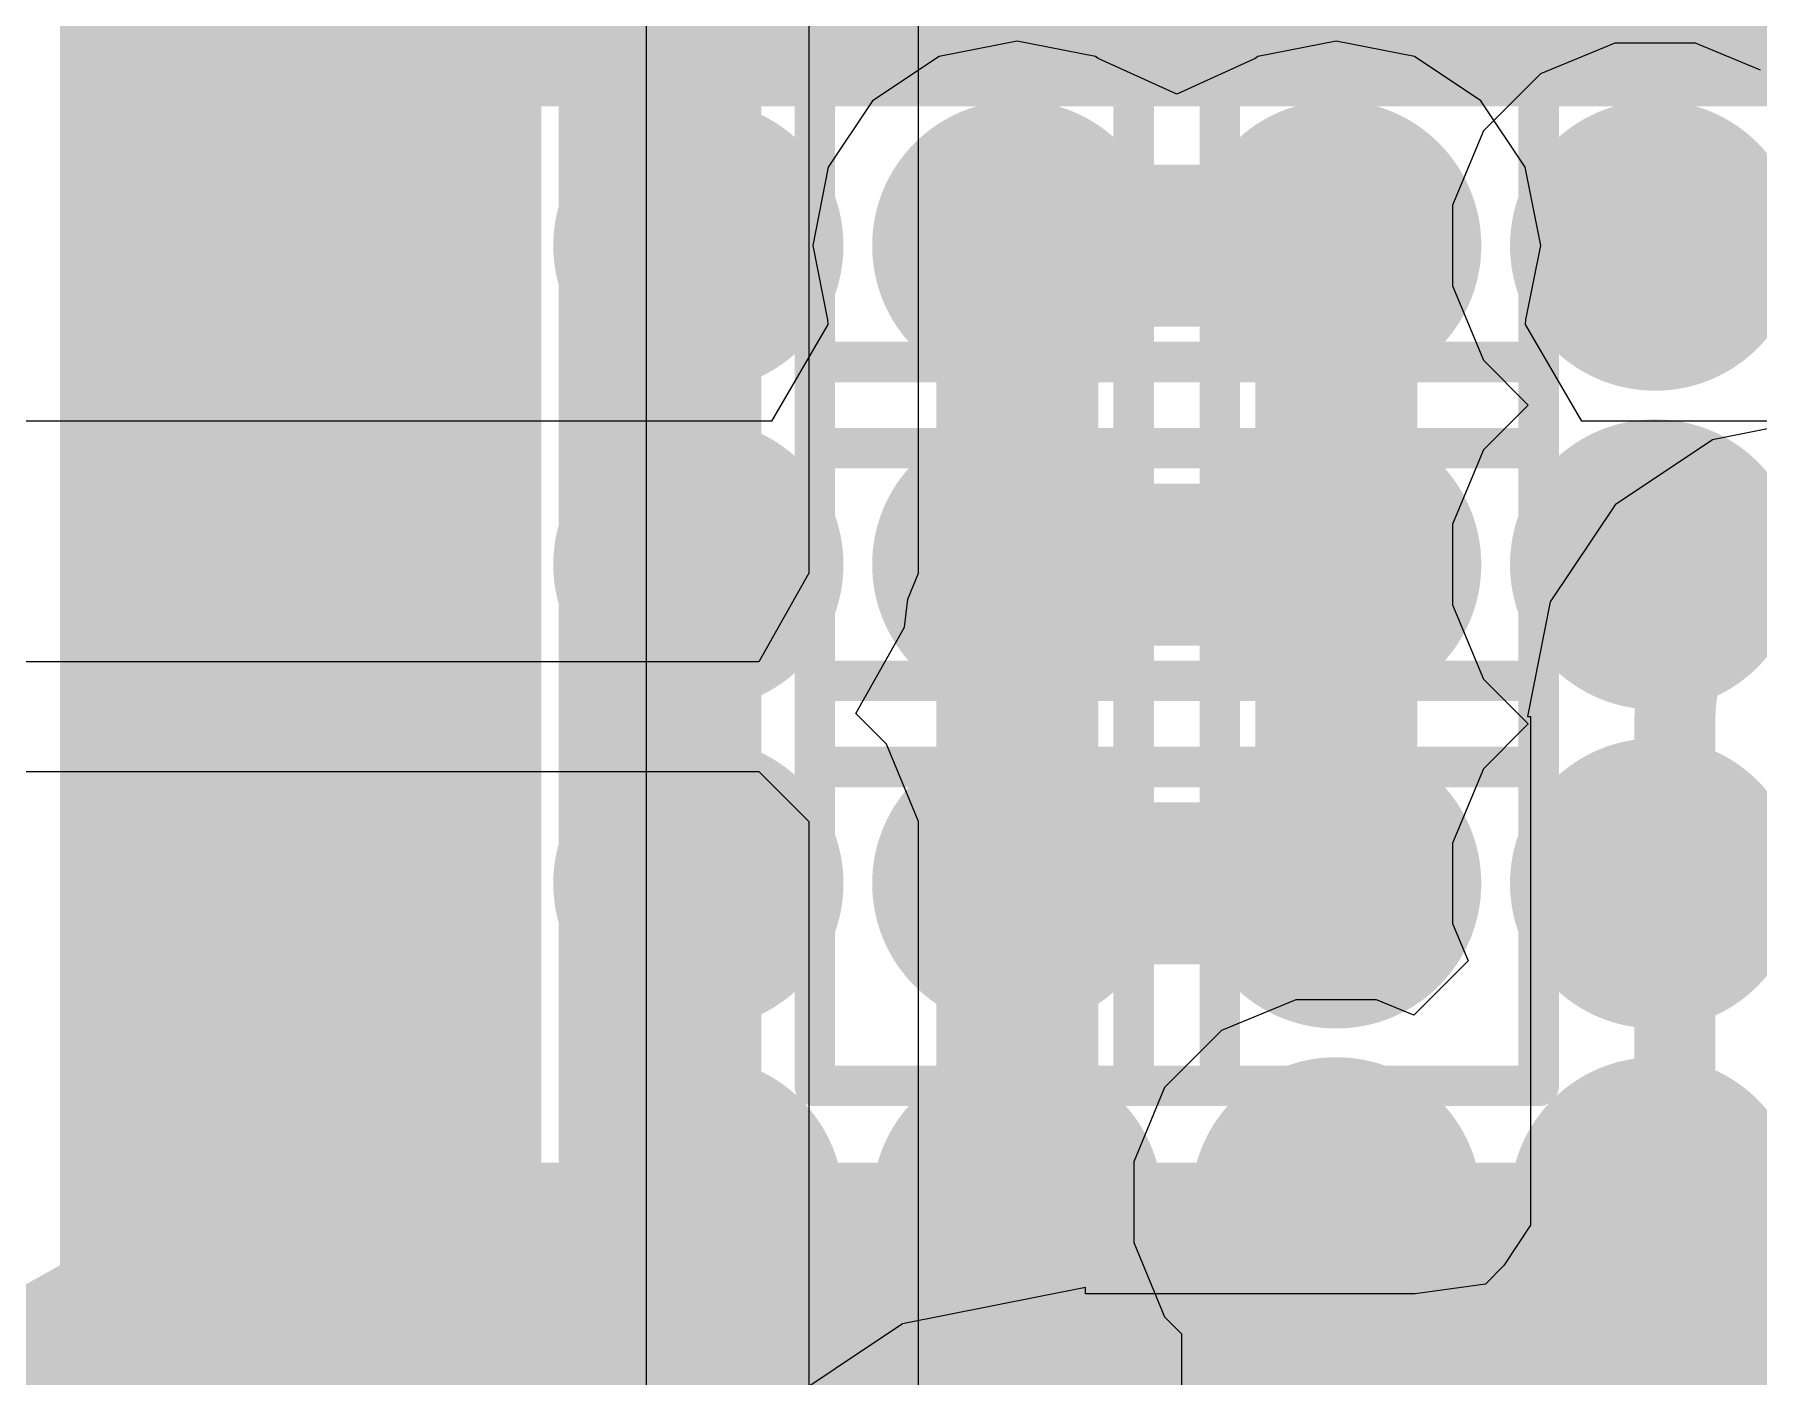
# Model space of a CAD drawing. Header units: inches. Extents: x -6 to 284, y -12 to 154.
# Drawn here: x 37.778 to 39.941, y 14.35 to 16.033 of the extents above; entities that cross this region are included whole.
import ezdxf

# ---------------------------------------------------------------- set-up
doc = ezdxf.new("R2010")
doc.units = ezdxf.units.IN
for name, color, linetype in [('Bottom Layer', 5, 'Continuous'), ('Bottom Overlay', 54, 'Continuous'), ('Bottom Paste', 16, 'Continuous'), ('Bottom Solder', 6, 'Continuous'), ('Drill Drawing', 1, 'Continuous'), ('GND-1', 16, 'Continuous'), ('GND-2', 90, 'Continuous'), ('GND-3', 216, 'Continuous'), ('GND-4', 54, 'Continuous'), ('PWR-1', 156, 'Continuous'), ('PWR-2', 130, 'Continuous'), ('Signal L1', 76, 'Continuous'), ('Signal L2', 6, 'Continuous'), ('Top Layer', 1, 'Continuous'), ('Via Holes', 16, 'Continuous')]:
    doc.layers.add(name, color=color, linetype=linetype)

# ---------------------------------------------------------------- blocks, each defined once
blk = doc.blocks.new('CSP1_56_1_96_20_B_130')
at = {"layer": 'Bottom Layer'}
h = blk.add_hatch(color=5, dxfattribs=at)
edge = h.paths.add_edge_path()
edge.add_arc((-0.6, 0.8), 0.127, 0, 360)
h = blk.add_hatch(color=5, dxfattribs=at)
edge = h.paths.add_edge_path()
edge.add_arc((-0.2, 0.8), 0.127, 0, 360)
h = blk.add_hatch(color=5, dxfattribs=at)
edge = h.paths.add_edge_path()
edge.add_arc((0.2, 0.8), 0.127, 0, 360)
h = blk.add_hatch(color=5, dxfattribs=at)
edge = h.paths.add_edge_path()
edge.add_arc((0.6, 0.8), 0.127, 0, 360)
h = blk.add_hatch(color=5, dxfattribs=at)
edge = h.paths.add_edge_path()
edge.add_arc((-0.6, 0.4), 0.127, 0, 360)
h = blk.add_hatch(color=5, dxfattribs=at)
edge = h.paths.add_edge_path()
edge.add_arc((-0.2, 0.4), 0.127, 0, 360)
h = blk.add_hatch(color=5, dxfattribs=at)
edge = h.paths.add_edge_path()
edge.add_arc((0.2, 0.4), 0.127, 0, 360)
h = blk.add_hatch(color=5, dxfattribs=at)
edge = h.paths.add_edge_path()
edge.add_arc((0.6, 0.4), 0.127, 0, 360)
h = blk.add_hatch(color=5, dxfattribs=at)
edge = h.paths.add_edge_path()
edge.add_arc((-0.6, 0), 0.127, 0, 360)
h = blk.add_hatch(color=5, dxfattribs=at)
edge = h.paths.add_edge_path()
edge.add_arc((-0.2, 0), 0.127, 0, 360)
h = blk.add_hatch(color=5, dxfattribs=at)
edge = h.paths.add_edge_path()
edge.add_arc((0.2, 0), 0.127, 0, 360)
h = blk.add_hatch(color=5, dxfattribs=at)
edge = h.paths.add_edge_path()
edge.add_arc((0.6, 0), 0.127, 0, 360)
h = blk.add_hatch(color=5, dxfattribs=at)
edge = h.paths.add_edge_path()
edge.add_arc((-0.6, -0.4), 0.127, 0, 360)
h = blk.add_hatch(color=5, dxfattribs=at)
edge = h.paths.add_edge_path()
edge.add_arc((-0.2, -0.4), 0.127, 0, 360)
h = blk.add_hatch(color=5, dxfattribs=at)
edge = h.paths.add_edge_path()
edge.add_arc((0.2, -0.4), 0.127, 0, 360)
h = blk.add_hatch(color=5, dxfattribs=at)
edge = h.paths.add_edge_path()
edge.add_arc((0.6, -0.4), 0.127, 0, 360)
h = blk.add_hatch(color=5, dxfattribs=at)
edge = h.paths.add_edge_path()
edge.add_arc((-0.6, -0.8), 0.127, 0, 360)
h = blk.add_hatch(color=5, dxfattribs=at)
edge = h.paths.add_edge_path()
edge.add_arc((-0.2, -0.8), 0.127, 0, 360)
h = blk.add_hatch(color=5, dxfattribs=at)
edge = h.paths.add_edge_path()
edge.add_arc((0.2, -0.8), 0.127, 0, 360)
h = blk.add_hatch(color=5, dxfattribs=at)
edge = h.paths.add_edge_path()
edge.add_arc((0.6, -0.8), 0.127, 0, 360)
at = {"layer": 'Bottom Paste'}
h = blk.add_hatch(color=16, dxfattribs=at)
edge = h.paths.add_edge_path()
edge.add_arc((-0.6, 0.8), 0.127, 0, 360)
h = blk.add_hatch(color=16, dxfattribs=at)
edge = h.paths.add_edge_path()
edge.add_arc((-0.2, 0.8), 0.127, 0, 360)
h = blk.add_hatch(color=16, dxfattribs=at)
edge = h.paths.add_edge_path()
edge.add_arc((0.2, 0.8), 0.127, 0, 360)
h = blk.add_hatch(color=16, dxfattribs=at)
edge = h.paths.add_edge_path()
edge.add_arc((0.6, 0.8), 0.127, 0, 360)
h = blk.add_hatch(color=16, dxfattribs=at)
edge = h.paths.add_edge_path()
edge.add_arc((-0.6, 0.4), 0.127, 0, 360)
h = blk.add_hatch(color=16, dxfattribs=at)
edge = h.paths.add_edge_path()
edge.add_arc((-0.2, 0.4), 0.127, 0, 360)
h = blk.add_hatch(color=16, dxfattribs=at)
edge = h.paths.add_edge_path()
edge.add_arc((0.2, 0.4), 0.127, 0, 360)
h = blk.add_hatch(color=16, dxfattribs=at)
edge = h.paths.add_edge_path()
edge.add_arc((0.6, 0.4), 0.127, 0, 360)
h = blk.add_hatch(color=16, dxfattribs=at)
edge = h.paths.add_edge_path()
edge.add_arc((-0.6, 0), 0.127, 0, 360)
h = blk.add_hatch(color=16, dxfattribs=at)
edge = h.paths.add_edge_path()
edge.add_arc((-0.2, 0), 0.127, 0, 360)
h = blk.add_hatch(color=16, dxfattribs=at)
edge = h.paths.add_edge_path()
edge.add_arc((0.2, 0), 0.127, 0, 360)
h = blk.add_hatch(color=16, dxfattribs=at)
edge = h.paths.add_edge_path()
edge.add_arc((0.6, 0), 0.127, 0, 360)
h = blk.add_hatch(color=16, dxfattribs=at)
edge = h.paths.add_edge_path()
edge.add_arc((-0.6, -0.4), 0.127, 0, 360)
h = blk.add_hatch(color=16, dxfattribs=at)
edge = h.paths.add_edge_path()
edge.add_arc((-0.2, -0.4), 0.127, 0, 360)
h = blk.add_hatch(color=16, dxfattribs=at)
edge = h.paths.add_edge_path()
edge.add_arc((0.2, -0.4), 0.127, 0, 360)
h = blk.add_hatch(color=16, dxfattribs=at)
edge = h.paths.add_edge_path()
edge.add_arc((0.6, -0.4), 0.127, 0, 360)
h = blk.add_hatch(color=16, dxfattribs=at)
edge = h.paths.add_edge_path()
edge.add_arc((-0.6, -0.8), 0.127, 0, 360)
h = blk.add_hatch(color=16, dxfattribs=at)
edge = h.paths.add_edge_path()
edge.add_arc((-0.2, -0.8), 0.127, 0, 360)
h = blk.add_hatch(color=16, dxfattribs=at)
edge = h.paths.add_edge_path()
edge.add_arc((0.2, -0.8), 0.127, 0, 360)
h = blk.add_hatch(color=16, dxfattribs=at)
edge = h.paths.add_edge_path()
edge.add_arc((0.6, -0.8), 0.127, 0, 360)
at = {"layer": 'Bottom Solder'}
h = blk.add_hatch(color=6, dxfattribs=at)
edge = h.paths.add_edge_path()
edge.add_arc((-0.6, 0.8), 0.182, 0, 360)
h = blk.add_hatch(color=6, dxfattribs=at)
edge = h.paths.add_edge_path()
edge.add_arc((-0.2, 0.8), 0.182, 0, 360)
h = blk.add_hatch(color=6, dxfattribs=at)
edge = h.paths.add_edge_path()
edge.add_arc((0.2, 0.8), 0.182, 0, 360)
h = blk.add_hatch(color=6, dxfattribs=at)
edge = h.paths.add_edge_path()
edge.add_arc((0.6, 0.8), 0.182, 0, 360)
h = blk.add_hatch(color=6, dxfattribs=at)
edge = h.paths.add_edge_path()
edge.add_arc((-0.6, 0.4), 0.182, 0, 360)
h = blk.add_hatch(color=6, dxfattribs=at)
edge = h.paths.add_edge_path()
edge.add_arc((-0.2, 0.4), 0.182, 0, 360)
h = blk.add_hatch(color=6, dxfattribs=at)
edge = h.paths.add_edge_path()
edge.add_arc((0.2, 0.4), 0.182, 0, 360)
h = blk.add_hatch(color=6, dxfattribs=at)
edge = h.paths.add_edge_path()
edge.add_arc((0.6, 0.4), 0.182, 0, 360)
h = blk.add_hatch(color=6, dxfattribs=at)
edge = h.paths.add_edge_path()
edge.add_arc((-0.6, 0), 0.182, 0, 360)
h = blk.add_hatch(color=6, dxfattribs=at)
edge = h.paths.add_edge_path()
edge.add_arc((-0.2, 0), 0.182, 0, 360)
h = blk.add_hatch(color=6, dxfattribs=at)
edge = h.paths.add_edge_path()
edge.add_arc((0.2, 0), 0.182, 0, 360)
h = blk.add_hatch(color=6, dxfattribs=at)
edge = h.paths.add_edge_path()
edge.add_arc((0.6, 0), 0.182, 0, 360)
h = blk.add_hatch(color=6, dxfattribs=at)
edge = h.paths.add_edge_path()
edge.add_arc((-0.6, -0.4), 0.182, 0, 360)
h = blk.add_hatch(color=6, dxfattribs=at)
edge = h.paths.add_edge_path()
edge.add_arc((-0.2, -0.4), 0.182, 0, 360)
h = blk.add_hatch(color=6, dxfattribs=at)
edge = h.paths.add_edge_path()
edge.add_arc((0.2, -0.4), 0.182, 0, 360)
h = blk.add_hatch(color=6, dxfattribs=at)
edge = h.paths.add_edge_path()
edge.add_arc((0.6, -0.4), 0.182, 0, 360)
h = blk.add_hatch(color=6, dxfattribs=at)
edge = h.paths.add_edge_path()
edge.add_arc((-0.6, -0.8), 0.182, 0, 360)
h = blk.add_hatch(color=6, dxfattribs=at)
edge = h.paths.add_edge_path()
edge.add_arc((-0.2, -0.8), 0.182, 0, 360)
h = blk.add_hatch(color=6, dxfattribs=at)
edge = h.paths.add_edge_path()
edge.add_arc((0.2, -0.8), 0.182, 0, 360)
h = blk.add_hatch(color=6, dxfattribs=at)
edge = h.paths.add_edge_path()
edge.add_arc((0.6, -0.8), 0.182, 0, 360)
at = {"layer": 'Bottom Overlay'}
for points in [[(-0.8382, 1.0414, 0.127, 0.127, 0), (-0.8382, -0.5842, 0.127, 0.127, 0)], [(-0.8382, 1.0414, 0.127, 0.127, 0), (0.8382, 1.0414, 0.127, 0.127, 0)], [(0.8382, 1.0414, 0.127, 0.127, 0), (0.8382, -1.0414, 0.127, 0.127, 0)], [(-0.9556, -0.6984, 0.127, 0.127, 0), (-0.8286, -0.8254, 0.127, 0.127, 0)], [(-0.8286, -0.8254, 0.127, 0.127, 0), (-0.9556, -0.9524, 0.127, 0.127, 0)]]:
    blk.add_lwpolyline(points, format="xyseb", dxfattribs=at)
for points in [[(-0.87, 1.0414, 0.0635, 0.0635, 1), (-0.8065, 1.0414, 0.0635, 0.0635, 1)], [(-0.87, 1.0414, 0.0635, 0.0635, 1), (-0.8065, 1.0414, 0.0635, 0.0635, 1)], [(0.8065, 1.0414, 0.0635, 0.0635, 1), (0.87, 1.0414, 0.0635, 0.0635, 1)], [(0.8065, 1.0414, 0.0635, 0.0635, 1), (0.87, 1.0414, 0.0635, 0.0635, 1)], [(-0.87, -0.5842, 0.0635, 0.0635, 1), (-0.8065, -0.5842, 0.0635, 0.0635, 1)], [(-0.8603, -0.8254, 0.0635, 0.0635, 1), (-0.7968, -0.8254, 0.0635, 0.0635, 1)], [(-0.8603, -0.8254, 0.0635, 0.0635, 1), (-0.7968, -0.8254, 0.0635, 0.0635, 1)]]:
    blk.add_lwpolyline(points, format="xyseb", close=True, dxfattribs=at)

msp = doc.modelspace()

# ---------------------------------------------------------------- hatches: boundary and pattern name
at = {"layer": 'Bottom Layer'}
h = msp.add_hatch(color=5, dxfattribs=at)
edge = h.paths.add_edge_path()
edge.add_arc((39.0108, 15.7685), 0.15, 0, 360)
h = msp.add_hatch(color=5, dxfattribs=at)
edge = h.paths.add_edge_path()
edge.add_arc((39.4108, 15.7685), 0.15, 0, 360)
h = msp.add_hatch(color=5, dxfattribs=at)
edge = h.paths.add_edge_path()
edge.add_arc((39.0108, 15.3685), 0.15, 0, 360)
h = msp.add_hatch(color=5, dxfattribs=at)
edge = h.paths.add_edge_path()
edge.add_arc((39.4108, 15.3685), 0.15, 0, 360)
h = msp.add_hatch(color=5, dxfattribs=at)
edge = h.paths.add_edge_path()
edge.add_arc((39.0108, 14.9685), 0.15, 0, 360)
h = msp.add_hatch(color=5, dxfattribs=at)
edge = h.paths.add_edge_path()
edge.add_arc((39.4108, 14.9685), 0.15, 0, 360)
at = {"layer": 'GND-1'}
h = msp.add_hatch(color=16, dxfattribs=at)
edge = h.paths.add_edge_path()
edge.add_arc((39.0108, 15.7685), 0.15, 0, 360)
h = msp.add_hatch(color=16, dxfattribs=at)
edge = h.paths.add_edge_path()
edge.add_arc((39.4108, 15.7685), 0.15, 0, 360)
h = msp.add_hatch(color=16, dxfattribs=at)
edge = h.paths.add_edge_path()
edge.add_arc((39.0108, 15.3685), 0.15, 0, 360)
h = msp.add_hatch(color=16, dxfattribs=at)
edge = h.paths.add_edge_path()
edge.add_arc((39.4108, 15.3685), 0.15, 0, 360)
h = msp.add_hatch(color=16, dxfattribs=at)
edge = h.paths.add_edge_path()
edge.add_arc((39.0108, 14.9685), 0.15, 0, 360)
h = msp.add_hatch(color=16, dxfattribs=at)
edge = h.paths.add_edge_path()
edge.add_arc((39.4108, 14.9685), 0.15, 0, 360)
at = {"layer": 'GND-2'}
h = msp.add_hatch(color=90, dxfattribs=at)
edge = h.paths.add_edge_path()
edge.add_arc((39.0108, 15.7685), 0.15, 0, 360)
h = msp.add_hatch(color=90, dxfattribs=at)
edge = h.paths.add_edge_path()
edge.add_arc((39.4108, 15.7685), 0.15, 0, 360)
h = msp.add_hatch(color=90, dxfattribs=at)
edge = h.paths.add_edge_path()
edge.add_arc((39.0108, 15.3685), 0.15, 0, 360)
h = msp.add_hatch(color=90, dxfattribs=at)
edge = h.paths.add_edge_path()
edge.add_arc((39.4108, 15.3685), 0.15, 0, 360)
h = msp.add_hatch(color=90, dxfattribs=at)
edge = h.paths.add_edge_path()
edge.add_arc((39.0108, 14.9685), 0.15, 0, 360)
h = msp.add_hatch(color=90, dxfattribs=at)
edge = h.paths.add_edge_path()
edge.add_arc((39.4108, 14.9685), 0.15, 0, 360)
at = {"layer": 'GND-3'}
h = msp.add_hatch(color=216, dxfattribs=at)
edge = h.paths.add_edge_path()
edge.add_arc((39.0108, 15.7685), 0.15, 0, 360)
h = msp.add_hatch(color=216, dxfattribs=at)
edge = h.paths.add_edge_path()
edge.add_arc((39.4108, 15.7685), 0.15, 0, 360)
h = msp.add_hatch(color=216, dxfattribs=at)
edge = h.paths.add_edge_path()
edge.add_arc((39.0108, 15.3685), 0.15, 0, 360)
h = msp.add_hatch(color=216, dxfattribs=at)
edge = h.paths.add_edge_path()
edge.add_arc((39.4108, 15.3685), 0.15, 0, 360)
h = msp.add_hatch(color=216, dxfattribs=at)
edge = h.paths.add_edge_path()
edge.add_arc((39.0108, 14.9685), 0.15, 0, 360)
h = msp.add_hatch(color=216, dxfattribs=at)
edge = h.paths.add_edge_path()
edge.add_arc((39.4108, 14.9685), 0.15, 0, 360)
at = {"layer": 'GND-4'}
h = msp.add_hatch(color=54, dxfattribs=at)
edge = h.paths.add_edge_path()
edge.add_arc((39.0108, 15.7685), 0.15, 0, 360)
h = msp.add_hatch(color=54, dxfattribs=at)
edge = h.paths.add_edge_path()
edge.add_arc((39.4108, 15.7685), 0.15, 0, 360)
h = msp.add_hatch(color=54, dxfattribs=at)
edge = h.paths.add_edge_path()
edge.add_arc((39.0108, 15.3685), 0.15, 0, 360)
h = msp.add_hatch(color=54, dxfattribs=at)
edge = h.paths.add_edge_path()
edge.add_arc((39.4108, 15.3685), 0.15, 0, 360)
h = msp.add_hatch(color=54, dxfattribs=at)
edge = h.paths.add_edge_path()
edge.add_arc((39.0108, 14.9685), 0.15, 0, 360)
h = msp.add_hatch(color=54, dxfattribs=at)
edge = h.paths.add_edge_path()
edge.add_arc((39.4108, 14.9685), 0.15, 0, 360)
at = {"layer": 'PWR-1'}
h = msp.add_hatch(color=156, dxfattribs=at)
edge = h.paths.add_edge_path()
edge.add_arc((39.0108, 15.7685), 0.15, 0, 360)
h = msp.add_hatch(color=156, dxfattribs=at)
edge = h.paths.add_edge_path()
edge.add_arc((39.4108, 15.7685), 0.15, 0, 360)
h = msp.add_hatch(color=156, dxfattribs=at)
edge = h.paths.add_edge_path()
edge.add_arc((39.0108, 15.3685), 0.15, 0, 360)
h = msp.add_hatch(color=156, dxfattribs=at)
edge = h.paths.add_edge_path()
edge.add_arc((39.4108, 15.3685), 0.15, 0, 360)
h = msp.add_hatch(color=156, dxfattribs=at)
edge = h.paths.add_edge_path()
edge.add_arc((39.0108, 14.9685), 0.15, 0, 360)
h = msp.add_hatch(color=156, dxfattribs=at)
edge = h.paths.add_edge_path()
edge.add_arc((39.4108, 14.9685), 0.15, 0, 360)
at = {"layer": 'PWR-2'}
h = msp.add_hatch(color=130, dxfattribs=at)
edge = h.paths.add_edge_path()
edge.add_arc((39.0108, 15.7685), 0.15, 0, 360)
h = msp.add_hatch(color=130, dxfattribs=at)
edge = h.paths.add_edge_path()
edge.add_arc((39.4108, 15.7685), 0.15, 0, 360)
h = msp.add_hatch(color=130, dxfattribs=at)
edge = h.paths.add_edge_path()
edge.add_arc((39.0108, 15.3685), 0.15, 0, 360)
h = msp.add_hatch(color=130, dxfattribs=at)
edge = h.paths.add_edge_path()
edge.add_arc((39.4108, 15.3685), 0.15, 0, 360)
h = msp.add_hatch(color=130, dxfattribs=at)
edge = h.paths.add_edge_path()
edge.add_arc((39.0108, 14.9685), 0.15, 0, 360)
h = msp.add_hatch(color=130, dxfattribs=at)
edge = h.paths.add_edge_path()
edge.add_arc((39.4108, 14.9685), 0.15, 0, 360)
at = {"layer": 'Signal L1'}
h = msp.add_hatch(color=76, dxfattribs=at)
edge = h.paths.add_edge_path()
edge.add_arc((39.0108, 15.7685), 0.15, 0, 360)
h = msp.add_hatch(color=76, dxfattribs=at)
edge = h.paths.add_edge_path()
edge.add_arc((39.4108, 15.7685), 0.15, 0, 360)
h = msp.add_hatch(color=76, dxfattribs=at)
edge = h.paths.add_edge_path()
edge.add_arc((39.0108, 15.3685), 0.15, 0, 360)
h = msp.add_hatch(color=76, dxfattribs=at)
edge = h.paths.add_edge_path()
edge.add_arc((39.4108, 15.3685), 0.15, 0, 360)
h = msp.add_hatch(color=76, dxfattribs=at)
edge = h.paths.add_edge_path()
edge.add_arc((39.0108, 14.9685), 0.15, 0, 360)
h = msp.add_hatch(color=76, dxfattribs=at)
edge = h.paths.add_edge_path()
edge.add_arc((39.4108, 14.9685), 0.15, 0, 360)
at = {"layer": 'Signal L2'}
h = msp.add_hatch(color=6, dxfattribs=at)
edge = h.paths.add_edge_path()
edge.add_arc((39.0108, 15.7685), 0.15, 0, 360)
h = msp.add_hatch(color=6, dxfattribs=at)
edge = h.paths.add_edge_path()
edge.add_arc((39.4108, 15.7685), 0.15, 0, 360)
h = msp.add_hatch(color=6, dxfattribs=at)
edge = h.paths.add_edge_path()
edge.add_arc((39.0108, 15.3685), 0.15, 0, 360)
h = msp.add_hatch(color=6, dxfattribs=at)
edge = h.paths.add_edge_path()
edge.add_arc((39.4108, 15.3685), 0.15, 0, 360)
h = msp.add_hatch(color=6, dxfattribs=at)
edge = h.paths.add_edge_path()
edge.add_arc((39.0108, 14.9685), 0.15, 0, 360)
h = msp.add_hatch(color=6, dxfattribs=at)
edge = h.paths.add_edge_path()
edge.add_arc((39.4108, 14.9685), 0.15, 0, 360)
at = {"layer": 'Top Layer'}
h = msp.add_hatch(color=1, dxfattribs=at)
edge = h.paths.add_edge_path()
edge.add_arc((39.0108, 15.7685), 0.15, 0, 360)
h = msp.add_hatch(color=1, dxfattribs=at)
edge = h.paths.add_edge_path()
edge.add_arc((39.4108, 15.7685), 0.15, 0, 360)
h = msp.add_hatch(color=1, dxfattribs=at)
edge = h.paths.add_edge_path()
edge.add_arc((39.0108, 15.3685), 0.15, 0, 360)
h = msp.add_hatch(color=1, dxfattribs=at)
edge = h.paths.add_edge_path()
edge.add_arc((39.4108, 15.3685), 0.15, 0, 360)
h = msp.add_hatch(color=1, dxfattribs=at)
edge = h.paths.add_edge_path()
edge.add_arc((39.0108, 14.9685), 0.15, 0, 360)
h = msp.add_hatch(color=1, dxfattribs=at)
edge = h.paths.add_edge_path()
edge.add_arc((39.4108, 14.9685), 0.15, 0, 360)
at = {"layer": 'Via Holes'}
h = msp.add_hatch(color=7, dxfattribs=at)
edge = h.paths.add_edge_path()
edge.add_arc((39.0108, 15.7685), 0.075, 0, 360)
h = msp.add_hatch(color=7, dxfattribs=at)
edge = h.paths.add_edge_path()
edge.add_arc((39.4108, 15.7685), 0.075, 0, 360)
h = msp.add_hatch(color=7, dxfattribs=at)
edge = h.paths.add_edge_path()
edge.add_arc((39.0108, 15.3685), 0.075, 0, 360)
h = msp.add_hatch(color=7, dxfattribs=at)
edge = h.paths.add_edge_path()
edge.add_arc((39.4108, 15.3685), 0.075, 0, 360)
h = msp.add_hatch(color=7, dxfattribs=at)
edge = h.paths.add_edge_path()
edge.add_arc((39.0108, 14.9685), 0.075, 0, 360)
h = msp.add_hatch(color=7, dxfattribs=at)
edge = h.paths.add_edge_path()
edge.add_arc((39.4108, 14.9685), 0.075, 0, 360)

# ---------------------------------------------------------------- linework, layer by layer
at = {"layer": 'Bottom Layer'}
for p, q in [((38.7495, 16.2343), (38.7495, 15.3576)), ((38.887, 15.3576), (38.887, 16.1449)), ((39.7603, 16.0225), (39.667, 15.9839)), ((39.8614, 16.0225), (39.7603, 16.0225)), ((39.9431, 15.9887), (39.8614, 16.0225)), ((39.667, 15.9839), (39.5955, 15.9124)), ((39.5955, 15.9124), (39.5568, 15.8191)), ((39.5568, 15.8191), (39.5568, 15.718)), ((39.5568, 15.718), (39.5955, 15.6247)), ((39.5955, 15.6247), (39.6516, 15.5685)), ((39.6516, 15.5685), (39.5955, 15.5124)), ((39.5955, 15.5124), (39.5568, 15.4191)), ((39.5568, 15.4191), (39.5568, 15.318)), ((38.7495, 15.3576), (38.6868, 15.2463)), ((38.8735, 15.3251), (38.887, 15.3576)), ((38.8692, 15.2901), (38.8735, 15.3251)), ((39.5568, 15.318), (39.5955, 15.2247)), ((38.8082, 15.1818), (38.8692, 15.2901)), ((38.6868, 15.2463), (37.0714, 15.2463)), ((38.6868, 15.2463), (38.6868, 15.2463)), ((39.5955, 15.2247), (39.6516, 15.1685)), ((38.8467, 15.1433), (38.8082, 15.1818)), ((39.6516, 15.1685), (39.5955, 15.1124)), ((38.887, 15.0461), (38.8467, 15.1433)), ((35.6852, 15.1088), (38.6868, 15.1088)), ((38.6868, 15.1088), (38.7495, 15.0461)), ((39.5955, 15.1124), (39.5568, 15.0191)), ((38.7495, 15.0461), (38.7495, 13.7434)), ((38.887, 13.8004), (38.887, 15.0461)), ((39.5568, 15.0191), (39.5568, 14.918)), ((39.5568, 14.918), (39.5762, 14.8712)), ((39.5762, 14.8712), (39.5082, 14.8031)), ((39.3603, 14.8225), (39.267, 14.7839)), ((39.4614, 14.8225), (39.3603, 14.8225)), ((39.5082, 14.8031), (39.4614, 14.8225)), ((39.267, 14.7839), (39.1955, 14.7124)), ((39.1955, 14.7124), (39.1568, 14.6191)), ((39.1568, 14.6191), (39.1568, 14.518)), ((39.1568, 14.518), (39.1955, 14.4247)), ((39.1955, 14.4247), (39.2166, 14.4036)), ((39.2166, 14.4036), (39.2166, 14.1246))]:
    msp.add_line(p, q, dxfattribs=at)
for points in [[(39.0108, 15.7685, 0.2032, 0.2032, 0), (39.4108, 15.7685, 0.2032, 0.2032, 0)], [(39.0108, 15.3685, 0.2032, 0.2032, 0), (39.0108, 15.7685, 0.2032, 0.2032, 0)], [(39.4108, 15.3685, 0.2032, 0.2032, 0), (39.4108, 15.7685, 0.2032, 0.2032, 0)], [(39.8108, 15.7685, 0.1778, 0.1778, 0), (40.3315, 15.7685, 0.1778, 0.1778, 0)], [(39.0108, 15.3685, 0.2032, 0.2032, 0), (39.4108, 15.3685, 0.2032, 0.2032, 0)], [(39.0108, 14.9685, 0.2032, 0.2032, 0), (39.0108, 15.3685, 0.2032, 0.2032, 0)], [(39.4108, 14.9685, 0.2032, 0.2032, 0), (39.4108, 15.3685, 0.2032, 0.2032, 0)], [(39.8108, 15.3685, 0.1041, 0.1041, 0), (40.3315, 15.3685, 0.1041, 0.1041, 0)], [(39.0108, 14.9685, 0.2032, 0.2032, 0), (39.4108, 14.9685, 0.2032, 0.2032, 0)], [(39.0108, 14.5685, 0.2032, 0.2032, 0), (39.0108, 14.9685, 0.2032, 0.2032, 0)], [(39.8108, 14.9685, 0.1778, 0.1778, 0), (40.3315, 14.9685, 0.1778, 0.1778, 0)], [(39.8108, 14.5685, 0.1778, 0.1778, 0), (40.9685, 14.5685, 0.1778, 0.1778, 0)], [(39.4108, 13.9631, 0.127, 0.127, 0), (39.4108, 14.5685, 0.127, 0.127, 0)]]:
    msp.add_lwpolyline(points, format="xyseb", dxfattribs=at)
for points in [[(38.96, 15.7685, 0.1016, 0.1016, 1), (39.0616, 15.7685, 0.1016, 0.1016, 1)], [(38.96, 15.7685, 0.1016, 0.1016, 1), (39.0616, 15.7685, 0.1016, 0.1016, 1)], [(39.36, 15.7685, 0.1016, 0.1016, 1), (39.4616, 15.7685, 0.1016, 0.1016, 1)], [(39.36, 15.7685, 0.1016, 0.1016, 1), (39.4616, 15.7685, 0.1016, 0.1016, 1)], [(39.7664, 15.7685, 0.0889, 0.0889, 1), (39.8553, 15.7685, 0.0889, 0.0889, 1)], [(38.96, 15.3685, 0.1016, 0.1016, 1), (39.0616, 15.3685, 0.1016, 0.1016, 1)], [(38.96, 15.3685, 0.1016, 0.1016, 1), (39.0616, 15.3685, 0.1016, 0.1016, 1)], [(38.96, 15.3685, 0.1016, 0.1016, 1), (39.0616, 15.3685, 0.1016, 0.1016, 1)], [(39.36, 15.3685, 0.1016, 0.1016, 1), (39.4616, 15.3685, 0.1016, 0.1016, 1)], [(39.36, 15.3685, 0.1016, 0.1016, 1), (39.4616, 15.3685, 0.1016, 0.1016, 1)], [(39.36, 15.3685, 0.1016, 0.1016, 1), (39.4616, 15.3685, 0.1016, 0.1016, 1)], [(39.7848, 15.3685, 0.0521, 0.0521, 1), (39.8369, 15.3685, 0.0521, 0.0521, 1)], [(38.96, 14.9685, 0.1016, 0.1016, 1), (39.0616, 14.9685, 0.1016, 0.1016, 1)], [(38.96, 14.9685, 0.1016, 0.1016, 1), (39.0616, 14.9685, 0.1016, 0.1016, 1)], [(38.96, 14.9685, 0.1016, 0.1016, 1), (39.0616, 14.9685, 0.1016, 0.1016, 1)], [(39.36, 14.9685, 0.1016, 0.1016, 1), (39.4616, 14.9685, 0.1016, 0.1016, 1)], [(39.36, 14.9685, 0.1016, 0.1016, 1), (39.4616, 14.9685, 0.1016, 0.1016, 1)], [(39.7664, 14.9685, 0.0889, 0.0889, 1), (39.8553, 14.9685, 0.0889, 0.0889, 1)], [(38.96, 14.5685, 0.1016, 0.1016, 1), (39.0616, 14.5685, 0.1016, 0.1016, 1)], [(39.7664, 14.5685, 0.0889, 0.0889, 1), (39.8553, 14.5685, 0.0889, 0.0889, 1)], [(39.3791, 14.5685, 0.0635, 0.0635, 1), (39.4426, 14.5685, 0.0635, 0.0635, 1)]]:
    msp.add_lwpolyline(points, format="xyseb", close=True, dxfattribs=at)
at = {"layer": 'Drill Drawing'}
for points in [[(38.7568, 16.0225, 0.0508, 0.0508, 0), (39.2648, 16.0225, 0.0508, 0.0508, 0)], [(38.7568, 15.5145, 0.0508, 0.0508, 0), (38.7568, 16.0225, 0.0508, 0.0508, 0)], [(39.1568, 16.0225, 0.0508, 0.0508, 0), (39.6648, 16.0225, 0.0508, 0.0508, 0)], [(39.1568, 15.5145, 0.0508, 0.0508, 0), (39.1568, 16.0225, 0.0508, 0.0508, 0)], [(39.2648, 15.5145, 0.0508, 0.0508, 0), (39.2648, 16.0225, 0.0508, 0.0508, 0)], [(39.6648, 15.5145, 0.0508, 0.0508, 0), (39.6648, 16.0225, 0.0508, 0.0508, 0)], [(38.7568, 15.6225, 0.0508, 0.0508, 0), (39.2648, 15.6225, 0.0508, 0.0508, 0)], [(38.7568, 15.1145, 0.0508, 0.0508, 0), (38.7568, 15.6225, 0.0508, 0.0508, 0)], [(39.1568, 15.6225, 0.0508, 0.0508, 0), (39.6648, 15.6225, 0.0508, 0.0508, 0)], [(39.1568, 15.1145, 0.0508, 0.0508, 0), (39.1568, 15.6225, 0.0508, 0.0508, 0)], [(39.2648, 15.1145, 0.0508, 0.0508, 0), (39.2648, 15.6225, 0.0508, 0.0508, 0)], [(39.6648, 15.1145, 0.0508, 0.0508, 0), (39.6648, 15.6225, 0.0508, 0.0508, 0)], [(38.7568, 15.5145, 0.0508, 0.0508, 0), (39.2648, 15.5145, 0.0508, 0.0508, 0)], [(39.1568, 15.5145, 0.0508, 0.0508, 0), (39.6648, 15.5145, 0.0508, 0.0508, 0)], [(38.7568, 15.2225, 0.0508, 0.0508, 0), (39.2648, 15.2225, 0.0508, 0.0508, 0)], [(38.7568, 14.7145, 0.0508, 0.0508, 0), (38.7568, 15.2225, 0.0508, 0.0508, 0)], [(39.1568, 15.2225, 0.0508, 0.0508, 0), (39.6648, 15.2225, 0.0508, 0.0508, 0)], [(39.1568, 14.7145, 0.0508, 0.0508, 0), (39.1568, 15.2225, 0.0508, 0.0508, 0)], [(39.2648, 14.7145, 0.0508, 0.0508, 0), (39.2648, 15.2225, 0.0508, 0.0508, 0)], [(39.6648, 14.7145, 0.0508, 0.0508, 0), (39.6648, 15.2225, 0.0508, 0.0508, 0)], [(38.7568, 15.1145, 0.0508, 0.0508, 0), (39.2648, 15.1145, 0.0508, 0.0508, 0)], [(39.1568, 15.1145, 0.0508, 0.0508, 0), (39.6648, 15.1145, 0.0508, 0.0508, 0)], [(38.7568, 14.7145, 0.0508, 0.0508, 0), (39.2648, 14.7145, 0.0508, 0.0508, 0)], [(39.1568, 14.7145, 0.0508, 0.0508, 0), (39.6648, 14.7145, 0.0508, 0.0508, 0)]]:
    msp.add_lwpolyline(points, format="xyseb", dxfattribs=at)
for points in [[(38.7441, 16.0225, 0.0254, 0.0254, 1), (38.7695, 16.0225, 0.0254, 0.0254, 1)], [(38.7441, 16.0225, 0.0254, 0.0254, 1), (38.7695, 16.0225, 0.0254, 0.0254, 1)], [(39.1441, 16.0225, 0.0254, 0.0254, 1), (39.1695, 16.0225, 0.0254, 0.0254, 1)], [(39.1441, 16.0225, 0.0254, 0.0254, 1), (39.1695, 16.0225, 0.0254, 0.0254, 1)], [(39.2521, 16.0225, 0.0254, 0.0254, 1), (39.2775, 16.0225, 0.0254, 0.0254, 1)], [(39.2521, 16.0225, 0.0254, 0.0254, 1), (39.2775, 16.0225, 0.0254, 0.0254, 1)], [(39.6521, 16.0225, 0.0254, 0.0254, 1), (39.6775, 16.0225, 0.0254, 0.0254, 1)], [(39.6521, 16.0225, 0.0254, 0.0254, 1), (39.6775, 16.0225, 0.0254, 0.0254, 1)], [(38.7441, 15.6225, 0.0254, 0.0254, 1), (38.7695, 15.6225, 0.0254, 0.0254, 1)], [(38.7441, 15.6225, 0.0254, 0.0254, 1), (38.7695, 15.6225, 0.0254, 0.0254, 1)], [(39.1441, 15.6225, 0.0254, 0.0254, 1), (39.1695, 15.6225, 0.0254, 0.0254, 1)], [(39.1441, 15.6225, 0.0254, 0.0254, 1), (39.1695, 15.6225, 0.0254, 0.0254, 1)], [(39.2521, 15.6225, 0.0254, 0.0254, 1), (39.2775, 15.6225, 0.0254, 0.0254, 1)], [(39.2521, 15.6225, 0.0254, 0.0254, 1), (39.2775, 15.6225, 0.0254, 0.0254, 1)], [(39.6521, 15.6225, 0.0254, 0.0254, 1), (39.6775, 15.6225, 0.0254, 0.0254, 1)], [(39.6521, 15.6225, 0.0254, 0.0254, 1), (39.6775, 15.6225, 0.0254, 0.0254, 1)], [(38.7441, 15.5145, 0.0254, 0.0254, 1), (38.7695, 15.5145, 0.0254, 0.0254, 1)], [(38.7441, 15.5145, 0.0254, 0.0254, 1), (38.7695, 15.5145, 0.0254, 0.0254, 1)], [(39.1441, 15.5145, 0.0254, 0.0254, 1), (39.1695, 15.5145, 0.0254, 0.0254, 1)], [(39.1441, 15.5145, 0.0254, 0.0254, 1), (39.1695, 15.5145, 0.0254, 0.0254, 1)], [(39.2521, 15.5145, 0.0254, 0.0254, 1), (39.2775, 15.5145, 0.0254, 0.0254, 1)], [(39.2521, 15.5145, 0.0254, 0.0254, 1), (39.2775, 15.5145, 0.0254, 0.0254, 1)], [(39.6521, 15.5145, 0.0254, 0.0254, 1), (39.6775, 15.5145, 0.0254, 0.0254, 1)], [(39.6521, 15.5145, 0.0254, 0.0254, 1), (39.6775, 15.5145, 0.0254, 0.0254, 1)], [(38.7441, 15.2225, 0.0254, 0.0254, 1), (38.7695, 15.2225, 0.0254, 0.0254, 1)], [(38.7441, 15.2225, 0.0254, 0.0254, 1), (38.7695, 15.2225, 0.0254, 0.0254, 1)], [(39.1441, 15.2225, 0.0254, 0.0254, 1), (39.1695, 15.2225, 0.0254, 0.0254, 1)], [(39.1441, 15.2225, 0.0254, 0.0254, 1), (39.1695, 15.2225, 0.0254, 0.0254, 1)], [(39.2521, 15.2225, 0.0254, 0.0254, 1), (39.2775, 15.2225, 0.0254, 0.0254, 1)], [(39.2521, 15.2225, 0.0254, 0.0254, 1), (39.2775, 15.2225, 0.0254, 0.0254, 1)], [(39.6521, 15.2225, 0.0254, 0.0254, 1), (39.6775, 15.2225, 0.0254, 0.0254, 1)], [(39.6521, 15.2225, 0.0254, 0.0254, 1), (39.6775, 15.2225, 0.0254, 0.0254, 1)], [(38.7441, 15.1145, 0.0254, 0.0254, 1), (38.7695, 15.1145, 0.0254, 0.0254, 1)], [(38.7441, 15.1145, 0.0254, 0.0254, 1), (38.7695, 15.1145, 0.0254, 0.0254, 1)], [(39.1441, 15.1145, 0.0254, 0.0254, 1), (39.1695, 15.1145, 0.0254, 0.0254, 1)], [(39.1441, 15.1145, 0.0254, 0.0254, 1), (39.1695, 15.1145, 0.0254, 0.0254, 1)], [(39.2521, 15.1145, 0.0254, 0.0254, 1), (39.2775, 15.1145, 0.0254, 0.0254, 1)], [(39.2521, 15.1145, 0.0254, 0.0254, 1), (39.2775, 15.1145, 0.0254, 0.0254, 1)], [(39.6521, 15.1145, 0.0254, 0.0254, 1), (39.6775, 15.1145, 0.0254, 0.0254, 1)], [(39.6521, 15.1145, 0.0254, 0.0254, 1), (39.6775, 15.1145, 0.0254, 0.0254, 1)], [(38.7441, 14.7145, 0.0254, 0.0254, 1), (38.7695, 14.7145, 0.0254, 0.0254, 1)], [(38.7441, 14.7145, 0.0254, 0.0254, 1), (38.7695, 14.7145, 0.0254, 0.0254, 1)], [(39.1441, 14.7145, 0.0254, 0.0254, 1), (39.1695, 14.7145, 0.0254, 0.0254, 1)], [(39.1441, 14.7145, 0.0254, 0.0254, 1), (39.1695, 14.7145, 0.0254, 0.0254, 1)], [(39.2521, 14.7145, 0.0254, 0.0254, 1), (39.2775, 14.7145, 0.0254, 0.0254, 1)], [(39.2521, 14.7145, 0.0254, 0.0254, 1), (39.2775, 14.7145, 0.0254, 0.0254, 1)], [(39.6521, 14.7145, 0.0254, 0.0254, 1), (39.6775, 14.7145, 0.0254, 0.0254, 1)], [(39.6521, 14.7145, 0.0254, 0.0254, 1), (39.6775, 14.7145, 0.0254, 0.0254, 1)]]:
    msp.add_lwpolyline(points, format="xyseb", close=True, dxfattribs=at)
at = {"layer": 'PWR-1'}
for p, q in [((39.0108, 16.0251), (38.9127, 16.0055)), ((39.109, 16.0055), (39.0108, 16.0251)), ((39.4108, 16.0251), (39.3127, 16.0055)), ((39.509, 16.0055), (39.4108, 16.0251)), ((38.9127, 16.0055), (38.8294, 15.9499)), ((39.1124, 16.0033), (39.109, 16.0055)), ((39.2108, 15.9584), (39.1124, 16.0033)), ((39.3093, 16.0033), (39.2108, 15.9584)), ((39.3127, 16.0055), (39.3093, 16.0033)), ((39.5922, 15.9499), (39.509, 16.0055)), ((38.8294, 15.9499), (38.7738, 15.8667)), ((39.6478, 15.8667), (39.5922, 15.9499)), ((38.7738, 15.8667), (38.7543, 15.7685)), ((39.6674, 15.7685), (39.6478, 15.8667)), ((38.7543, 15.7685), (38.7728, 15.6754)), ((39.6488, 15.6754), (39.6674, 15.7685)), ((38.7734, 15.6696), (38.7026, 15.5484)), ((38.7728, 15.6754), (38.7734, 15.6696)), ((39.6483, 15.6696), (39.6488, 15.6754)), ((39.7191, 15.5484), (39.6483, 15.6696)), ((38.7026, 15.5484), (35.4708, 15.5484)), ((40.0163, 15.5484), (39.7191, 15.5484))]:
    msp.add_line(p, q, dxfattribs=at)
for points in [[(37.3662, 13.4522, 0.381, 0.381, -0.414214), (38.3419, 14.4279, 0.381, 0.381, 0)], [(38.3419, 14.4279, 0.381, 0.381, 0), (41.4618, 14.4279, 0.381, 0.381, 0)]]:
    msp.add_lwpolyline(points, format="xyseb", dxfattribs=at)
msp.add_lwpolyline([(38.2467, 14.4279, 0.1905, 0.1905, 1), (38.4372, 14.4279, 0.1905, 0.1905, 1)], format="xyseb", close=True, dxfattribs=at)
msp.add_lwpolyline([(38.2467, 14.4279, 0.1905, 0.1905, 1), (38.4372, 14.4279, 0.1905, 0.1905, 1)], format="xyseb", close=True, dxfattribs=at)
at = {"layer": 'PWR-2'}
for points in [[(38.0988, 9.1845, 0.254, 0.254, 0), (38.0988, 17.8651, 0.254, 0.254, 0)], [(38.5626, 9.4898, 0.254, 0.254, 0), (38.5626, 17.6132, 0.254, 0.254, 0)]]:
    msp.add_lwpolyline(points, format="xyseb", dxfattribs=at)
at = {"layer": 'Top Layer'}
for p, q in [((38.5457, 14.2502), (38.5457, 17.2986)), ((40.0263, 15.5535), (39.8826, 15.525)), ((39.8826, 15.525), (39.7607, 15.4435)), ((39.7607, 15.4435), (39.6793, 15.3217)), ((39.6793, 15.3217), (39.6507, 15.1779)), ((39.6507, 15.1779), (39.6544, 15.1779)), ((39.6544, 15.1779), (39.6544, 14.5399)), ((39.6544, 14.5399), (39.6209, 14.4894)), ((39.6209, 14.4894), (39.5981, 14.4659)), ((39.0964, 14.4618), (38.8667, 14.4161)), ((39.0964, 14.4538), (39.0964, 14.4618)), ((39.51, 14.4538), (39.0964, 14.4538)), ((39.5981, 14.4659), (39.51, 14.4538)), ((38.8667, 14.4161), (38.6719, 14.286))]:
    msp.add_line(p, q, dxfattribs=at)
for points in [[(37.8737, 6.9718, 0.127, 0.127, 0), (37.8737, 18.8486, 0.127, 0.127, 0)], [(38.2867, 6.8518, 0.254, 0.254, 0), (38.2867, 17.2986, 0.254, 0.254, 0)], [(39.8357, 15.1779, 0.1016, 0.1016, -0.414214), (40.0263, 15.3685, 0.1016, 0.1016, 0)], [(39.8357, 14.5356, 0.1016, 0.1016, 0), (39.8357, 15.1779, 0.1016, 0.1016, 0)], [(39.8361, 14.5253, 0.1016, 0.1016, -0.389741), (39.6203, 14.2731, 0.1016, 0.1016, 0)], [(39.8357, 14.5356, 0.1016, 0.1016, 0), (39.8361, 14.5253, 0.1016, 0.1016, 0)]]:
    msp.add_lwpolyline(points, format="xyseb", dxfattribs=at)
for points in [[(39.8103, 15.1779, 0.0508, 0.0508, 1), (39.8611, 15.1779, 0.0508, 0.0508, 1)], [(39.8103, 15.1779, 0.0508, 0.0508, 1), (39.8611, 15.1779, 0.0508, 0.0508, 1)], [(39.8103, 14.5356, 0.0508, 0.0508, 1), (39.8611, 14.5356, 0.0508, 0.0508, 1)], [(39.8103, 14.5356, 0.0508, 0.0508, 1), (39.8611, 14.5356, 0.0508, 0.0508, 1)], [(39.8107, 14.5253, 0.0508, 0.0508, 1), (39.8615, 14.5253, 0.0508, 0.0508, 1)], [(39.8107, 14.5253, 0.0508, 0.0508, 1), (39.8615, 14.5253, 0.0508, 0.0508, 1)]]:
    msp.add_lwpolyline(points, format="xyseb", close=True, dxfattribs=at)

# ---------------------------------------------------------------- block references
at = {"rotation": 90}
msp.add_blockref('CSP1_56_1_96_20_B_130', (39.0108, 15.1685), dxfattribs=at)

doc.saveas('drawing.dxf')
